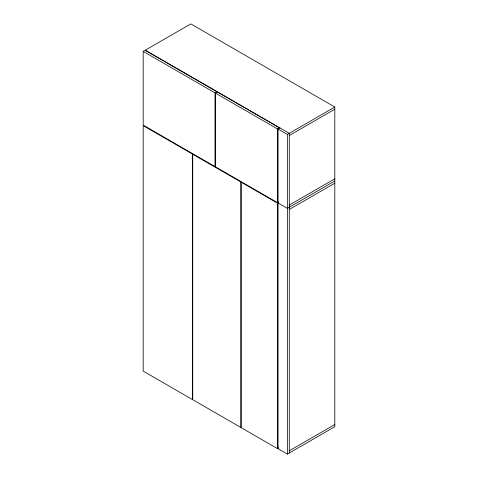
<?xml version="1.0" encoding="UTF-8"?>
<svg xmlns="http://www.w3.org/2000/svg" width="478" height="478" viewBox="0 0 478 478"><rect width="100%" height="100%" fill="white"/><g stroke="black" fill="none" stroke-linecap="round" stroke-linejoin="round"><path stroke-width="0.72" d="M287.386 454.1L287.386 134.414L334.815 107.03L334.815 426.717L287.386 454.1L278.065 448.723L278.065 129.036L279.971 127.937M143.185 51.409L145.091 50.304L216.976 91.812L215.07 92.911L143.185 51.409L143.185 125.122L215.07 166.625L215.07 92.911M215.285 93.031L217.191 91.931L279.337 127.811L277.431 128.911L215.285 93.031L215.285 166.75L277.431 202.63L278.704 201.895M289.292 135.513L334.815 109.229M278.704 447.868L277.431 448.597L241.115 427.631L241.115 182.154L277.431 203.12L278.704 202.385M289.292 205.074L334.815 178.79M334.815 180.989L287.386 208.378L278.065 202.995M289.292 209.478L334.815 183.194M289.292 450.802L334.815 424.518M334.815 107.03L190.83 23.9L145.306 50.184L289.292 133.314L289.292 453.001M278.065 129.036L287.386 134.414M277.431 128.911L277.431 202.63M277.431 203.12L277.431 448.597M192.52 154.095L143.185 125.612L143.185 371.095L192.52 399.578L192.52 154.095M240.906 182.028L192.736 154.221L192.736 399.698L240.906 427.511L240.906 182.028"/></g></svg>
